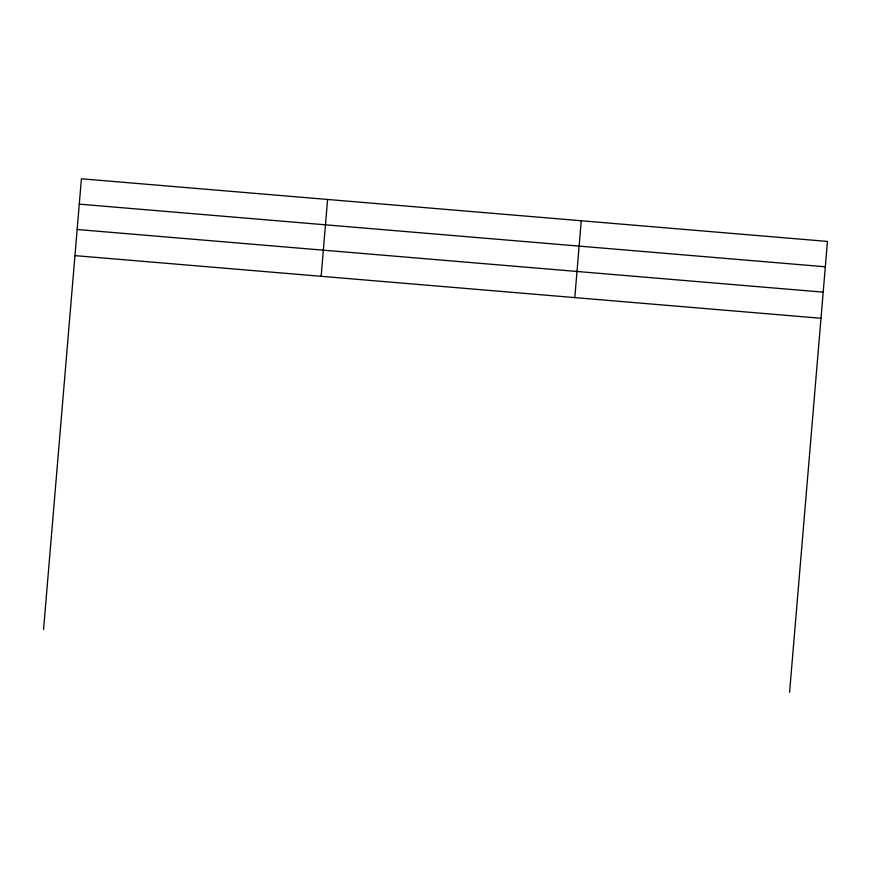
<?xml version="1.0" encoding="UTF-8"?>
<svg xmlns="http://www.w3.org/2000/svg" width="871" height="871" viewBox="0 0 871 871"><rect width="100%" height="100%" fill="white"/><g stroke="black" fill="none" stroke-linecap="round" stroke-linejoin="round"><path stroke-width="1.31" d="M43.55 629.57L81.406 178.784L827.45 241.43L789.594 692.216M321.149 276.303L327.594 199.448M574.806 297.599L581.251 220.755M79.272 204.141L825.316 266.787M77.149 229.498L823.193 292.144M74.95 255.628L820.994 318.274"/></g></svg>
